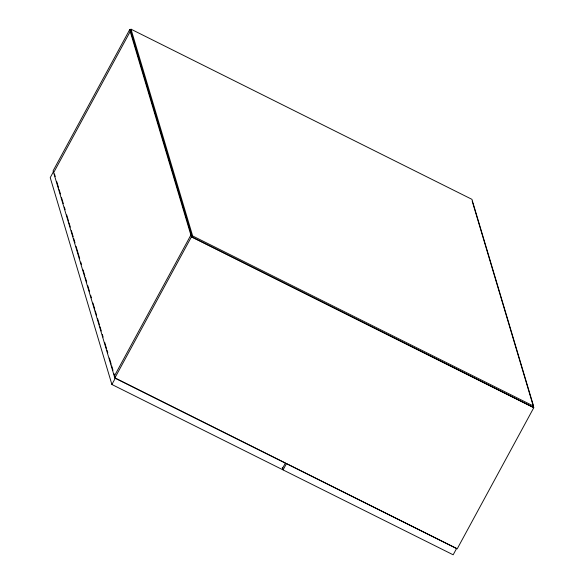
<?xml version="1.0" encoding="UTF-8"?>
<svg xmlns="http://www.w3.org/2000/svg" width="584" height="584" viewBox="0 0 584 584"><rect width="100%" height="100%" fill="white"/><g stroke="black" fill="none" stroke-linecap="round" stroke-linejoin="round"><path stroke-width="0.88" d="M131.29 30.514L129.663 29.696L53.086 170.857L114.844 378.016L457.199 548.865L533.776 407.712L472.821 203.232M53.239 172.068L50.224 177.631L111.894 384.491L281.992 469.375L285.437 463.024L115.34 378.133L114.041 373.775M131.02 29.2L130.444 30.259L192.078 237.016L532.995 407.15L533.572 406.092L471.93 199.334L131.02 29.2L192.654 235.958L192.078 237.016M53.626 172.667L130.203 31.507M114.303 376.206L190.88 235.045L192.508 235.863M114.844 378.016L191.421 236.863L129.663 29.696M111.894 384.491L115.34 378.133M283.072 469.916L286.518 463.557L456.615 548.449L453.169 554.8L283.072 469.916L282.291 467.295M192.654 235.958L533.572 406.092M191.421 236.863L533.776 407.712M472.2 201.151L472.558 202.363M54.451 173.893L55.232 176.514M56.794 181.748L58.612 187.858M59.137 189.603L60.437 193.968M61.473 197.458L63.298 203.568M64.342 207.064L65.123 209.678M66.678 214.919L68.503 221.029M69.022 222.774L70.321 227.139M71.365 230.629L73.183 236.739M73.708 238.484L75.007 242.849M76.051 246.338L79.694 258.559M80.731 262.048L81.512 264.669M83.074 269.903L84.892 276.013M85.417 277.758L86.717 282.123M87.761 285.613L89.578 291.723M90.622 295.219L91.403 297.833M92.958 303.074L94.783 309.184M95.302 310.929L96.601 315.294M97.645 318.784L99.47 324.894M99.988 326.638L101.287 331.004M102.331 334.493L103.112 337.114M104.667 342.348L106.492 348.458M107.011 350.203L107.792 352.824M109.354 358.058L111.172 364.168M111.697 365.912L112.997 370.278"/></g></svg>
